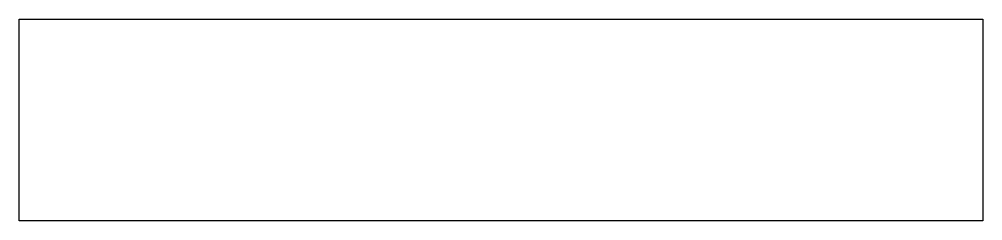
# Model space of a CAD drawing. Header units: inches. Extents: x 0 to 18.6, y 0 to 3.9.
import ezdxf

# ---------------------------------------------------------------- set-up
doc = ezdxf.new("R2010")
doc.units = ezdxf.units.IN
doc.header["$MEASUREMENT"] = 0
doc.layers.add('CUT', color=7, linetype='Continuous')

msp = doc.modelspace()

# ---------------------------------------------------------------- linework, layer by layer
at = {"layer": 'CUT'}
for p, q in [((0, 0), (0, 3.875)), ((0, 3.875), (18.558, 3.875)), ((18.558, 3.875), (18.558, 0)), ((18.558, 0), (0, 0))]:
    msp.add_line(p, q, dxfattribs=at)

doc.saveas('drawing.dxf')
